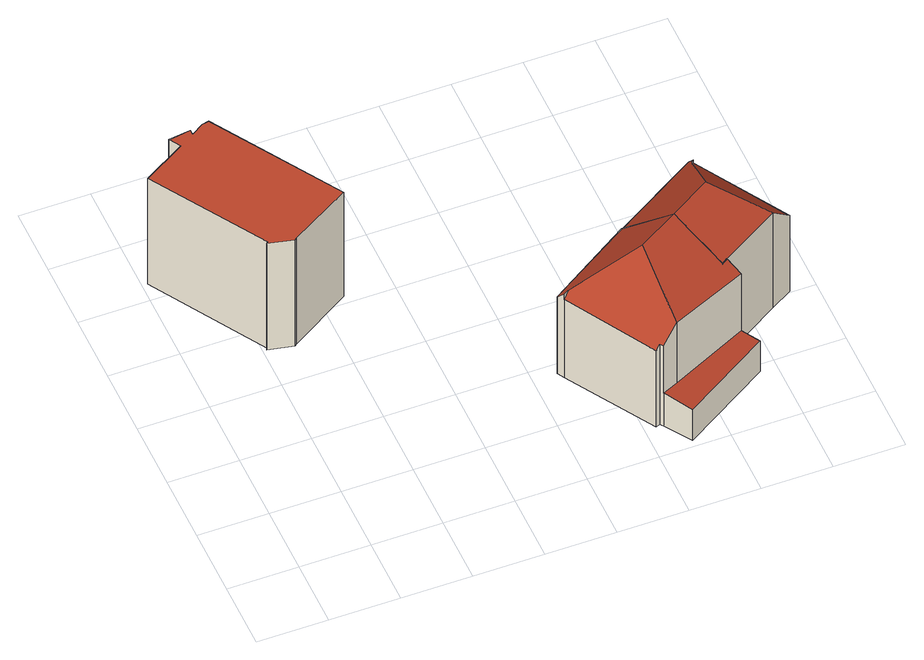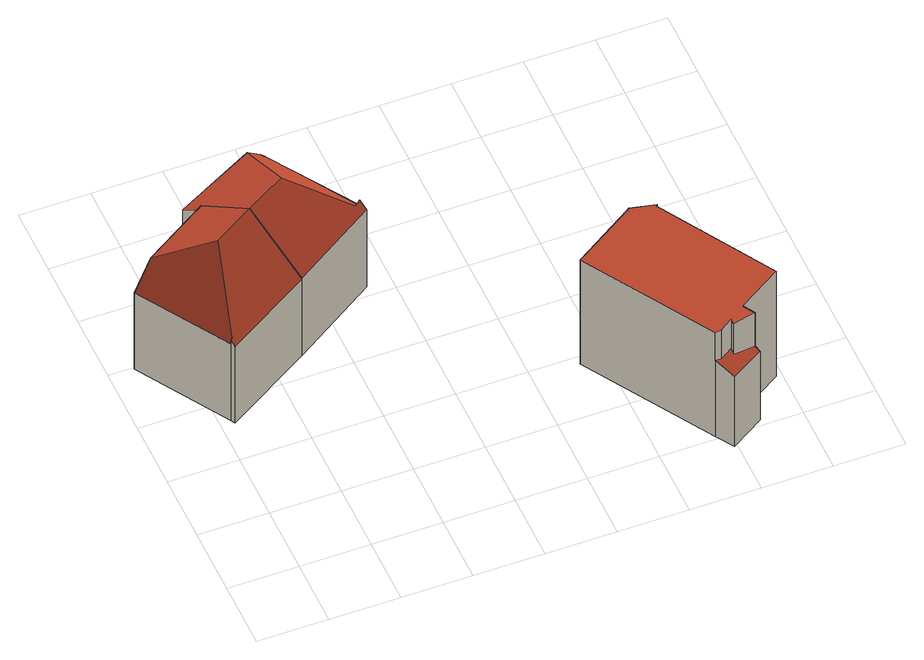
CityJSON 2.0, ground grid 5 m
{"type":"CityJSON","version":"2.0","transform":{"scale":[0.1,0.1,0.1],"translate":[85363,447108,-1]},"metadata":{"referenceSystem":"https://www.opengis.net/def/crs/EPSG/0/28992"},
"CityObjects":{
"building1":{"type":"Building","attributes":{"aantal_verblijfsobjecten":1,"bouwjaar":1913,"gebruiksdoel":"woonfunctie","kas_warenhuis":false,"oppervlakte_max":417,"oppervlakte_min":417,"rf_extrusion_mode":"standard","rf_force_lod11":false,"rf_h_ground":-0.355,"rf_h_pc_98p":0,"rf_h_roof_50p":9.54,"rf_h_roof_70p":9.59,"rf_h_roof_max":9.7,"rf_h_roof_min":9.43,"rf_is_glass_roof":false,"rf_nodata_frac":0,"rf_nodata_r":0,"rf_pc_select":"PREFERRED_AND_LATEST","rf_pc_year":2019,"rf_pointcloud_unusable":false,"rf_pt_density":11.59,"rf_ridgelines":0,"rf_rmse_lod22":0.611,"rf_roof_planes":2,"rf_roof_type":"slanted","rf_success":true,"rf_t_run":7,"rf_val3dity_lod22":"[]","rf_volume_lod22":717.65,"status":"Pand in gebruik"},"geometry":[{"type":"Solid","lod":"2.2","boundaries":[[[[0,1,2,3,4,5,6,7,8,9,10]],[[11,4,3,12]],[[13,5,4,11]],[[14,6,5,13]],[[12,3,2,15]],[[16,10,9,17]],[[18,7,6,14]],[[19,8,7,18]],[[20,0,10,16]],[[21,17,9,8,19]],[[15,2,1,22,23]],[[24,25,17,21]],[[26,27,25,24]],[[28,29,27,26]],[[23,22,29,28]],[[22,1,0,20]],[[23,28,26,24,21,19,18,14,13,11,12,15]],[[22,20,16,17,25,27,29]]]],"semantics":{"surfaces":[{"type":"GroundSurface"},{"type":"WallSurface","on_footprint_edge":true},{"type":"WallSurface","on_footprint_edge":false},{"type":"RoofSurface","rf_azimuth":33.31,"rf_h_roof_50p":9.54,"rf_h_roof_70p":9.58,"rf_h_roof_max":9.69,"rf_h_roof_min":9.39,"rf_slope":1.79},{"type":"RoofSurface","rf_azimuth":323.55,"rf_h_roof_50p":6.28,"rf_h_roof_70p":6.43,"rf_h_roof_max":9.43,"rf_h_roof_min":6.01,"rf_slope":21.5}],"values":[[0,1,1,1,1,1,1,1,1,1,1,2,2,2,2,1,3,4]]}}]},
"building2":{"type":"Building","attributes":{"aantal_verblijfsobjecten":2,"bouwjaar":1920,"gebruiksdoel":"woonfunctie","kas_warenhuis":false,"oppervlakte_max":283,"oppervlakte_min":1,"rf_extrusion_mode":"standard","rf_force_lod11":false,"rf_h_ground":-0.379,"rf_h_pc_98p":0,"rf_h_roof_50p":8.62,"rf_h_roof_70p":9.41,"rf_h_roof_max":10.88,"rf_h_roof_min":2.55,"rf_h_roof_ridge":10.92,"rf_is_glass_roof":false,"rf_nodata_frac":0.0485,"rf_nodata_r":0,"rf_pc_select":"PREFERRED_AND_LATEST","rf_pc_year":2019,"rf_pointcloud_unusable":false,"rf_pt_density":10.35,"rf_ridgelines":2,"rf_rmse_lod22":1.25,"rf_roof_planes":7,"rf_roof_type":"slanted","rf_success":true,"rf_t_run":8,"rf_val3dity_lod22":"[]","rf_volume_lod22":621.9,"status":"Pand in gebruik"},"geometry":[{"type":"Solid","lod":"2.2","boundaries":[[[[30,31,32,33,34,35,36,37,38,39,40,41]],[[42,33,32,43]],[[43,32,31,44,45]],[[46,39,38,47]],[[48,34,33,42]],[[49,50,37,36,51]],[[51,36,35,52]],[[52,35,34,48]],[[53,54,55,56]],[[57,41,40,54,53]],[[45,44,58]],[[59,30,41,57]],[[54,40,39,46]],[[47,38,37,50]],[[44,31,30,59]],[[56,55,50,49]],[[60,48,42,43,45,58]],[[56,49,51,52,48,60]],[[56,60,58,44,59,57,53]],[[50,55,54,46,47]]]],"semantics":{"surfaces":[{"type":"GroundSurface"},{"type":"WallSurface","on_footprint_edge":true},{"type":"WallSurface","on_footprint_edge":false},{"type":"RoofSurface","rf_azimuth":328.28,"rf_h_roof_50p":8.22,"rf_h_roof_70p":9.08,"rf_h_roof_max":11.12,"rf_h_roof_min":6.52,"rf_slope":45.37},{"type":"RoofSurface","rf_azimuth":148.55,"rf_h_roof_50p":9.5,"rf_h_roof_70p":10.08,"rf_h_roof_max":11.12,"rf_h_roof_min":8.11,"rf_slope":29.88},{"type":"RoofSurface","rf_azimuth":237.34,"rf_h_roof_50p":8.4,"rf_h_roof_70p":9.02,"rf_h_roof_max":10.97,"rf_h_roof_min":6.85,"rf_slope":45.91},{"type":"RoofSurface","rf_azimuth":147.24,"rf_h_roof_50p":2.62,"rf_h_roof_70p":2.65,"rf_h_roof_max":8.62,"rf_h_roof_min":2.54,"rf_slope":4.53}],"values":[[0,1,1,1,1,1,1,1,2,1,2,1,1,1,1,2,3,4,5,6]]}}]},
"building3":{"type":"Building","attributes":{"+building_type":"Residential","aantal_verblijfsobjecten":2,"bouwjaar":1920,"gebruiksdoel":"woonfunctie","kas_warenhuis":false,"oppervlakte_max":324,"oppervlakte_min":283,"rf_extrusion_mode":"standard","rf_force_lod11":false,"rf_h_ground":-0.38,"rf_h_pc_98p":0,"rf_h_roof_50p":8.99,"rf_h_roof_70p":9.6,"rf_h_roof_max":10.89,"rf_h_roof_min":6.95,"rf_h_roof_ridge":10.92,"rf_is_glass_roof":false,"rf_nodata_frac":0.00433,"rf_nodata_r":0,"rf_pc_select":"PREFERRED_AND_LATEST","rf_pc_year":2019,"rf_pointcloud_unusable":false,"rf_pt_density":10.4,"rf_ridgelines":1,"rf_rmse_lod22":1.22,"rf_roof_planes":6,"rf_roof_type":"slanted","rf_success":true,"rf_t_run":6,"rf_val3dity_lod22":"[]","rf_volume_lod22":532.53,"status":"Pand in gebruik"},"geometry":[{"type":"Solid","lod":"2.2","boundaries":[[[[61,62,63,64,35,34,33]],[[65,64,63,66]],[[48,34,35,52]],[[67,61,33,68]],[[68,33,34,48]],[[66,63,62,69]],[[69,70,71]],[[70,69,62,61,67]],[[52,35,64,65]],[[70,67,68,48,72,71]],[[65,72,48,52]],[[72,65,66,69,71]]]],"semantics":{"surfaces":[{"type":"GroundSurface"},{"type":"WallSurface","on_footprint_edge":true},{"type":"WallSurface","on_footprint_edge":false},{"type":"RoofSurface","rf_azimuth":328.48,"rf_h_roof_50p":8.29,"rf_h_roof_70p":9.16,"rf_h_roof_max":11.08,"rf_h_roof_min":6.49,"rf_slope":45.47},{"type":"RoofSurface","rf_azimuth":147.78,"rf_h_roof_50p":9.78,"rf_h_roof_70p":10.25,"rf_h_roof_max":11.08,"rf_h_roof_min":8.73,"rf_slope":30.26},{"type":"RoofSurface","rf_azimuth":59.07,"rf_h_roof_50p":8.02,"rf_h_roof_70p":8.59,"rf_h_roof_max":10.36,"rf_h_roof_min":6.57,"rf_slope":46.53}],"values":[[0,1,1,1,1,1,2,1,1,3,4,5]]}}]}
},
"vertices":[
[52,310,6],[60,297,6],[116,206,6],[72,179,6],[71,178,6],[53,182,6],[54,183,6],[4,264,6],[35,283,6],[30,291,6],[28,295,6],[71,178,107],[72,179,107],[53,182,107],[54,183,107],[116,206,105],[28,295,71],[30,291,73],[4,264,106],[35,283,105],[52,310,72],[30,291,105],[60,297,78],[60,297,104],[46,294,104],[46,294,75],[46,290,104],[46,290,77],[55,296,104],[55,296,77],
[258,25,6],[220,87,6],[217,92,6],[278,131,6],[300,96,6],[320,63,6],[324,66,6],[330,56,6],[338,44,6],[275,5,6],[263,24,6],[261,26,6],[278,131,79],[217,92,79],[220,87,80],[220,87,85],[275,5,35],[338,44,35],[300,96,119],[330,56,90],[330,56,36],[324,66,97],[320,63,97],[263,24,82],[263,24,37],[274,29,37],[274,29,94],[261,26,82],[224,90,84],[258,25,78],[271,79,119],
[340,169,6],[342,166,6],[382,101,6],[367,92,6],[367,92,96],[382,101,78],[340,169,78],[278,131,78],[342,166,79],[342,166,82],[340,164,82],[329,114,119]
]}
